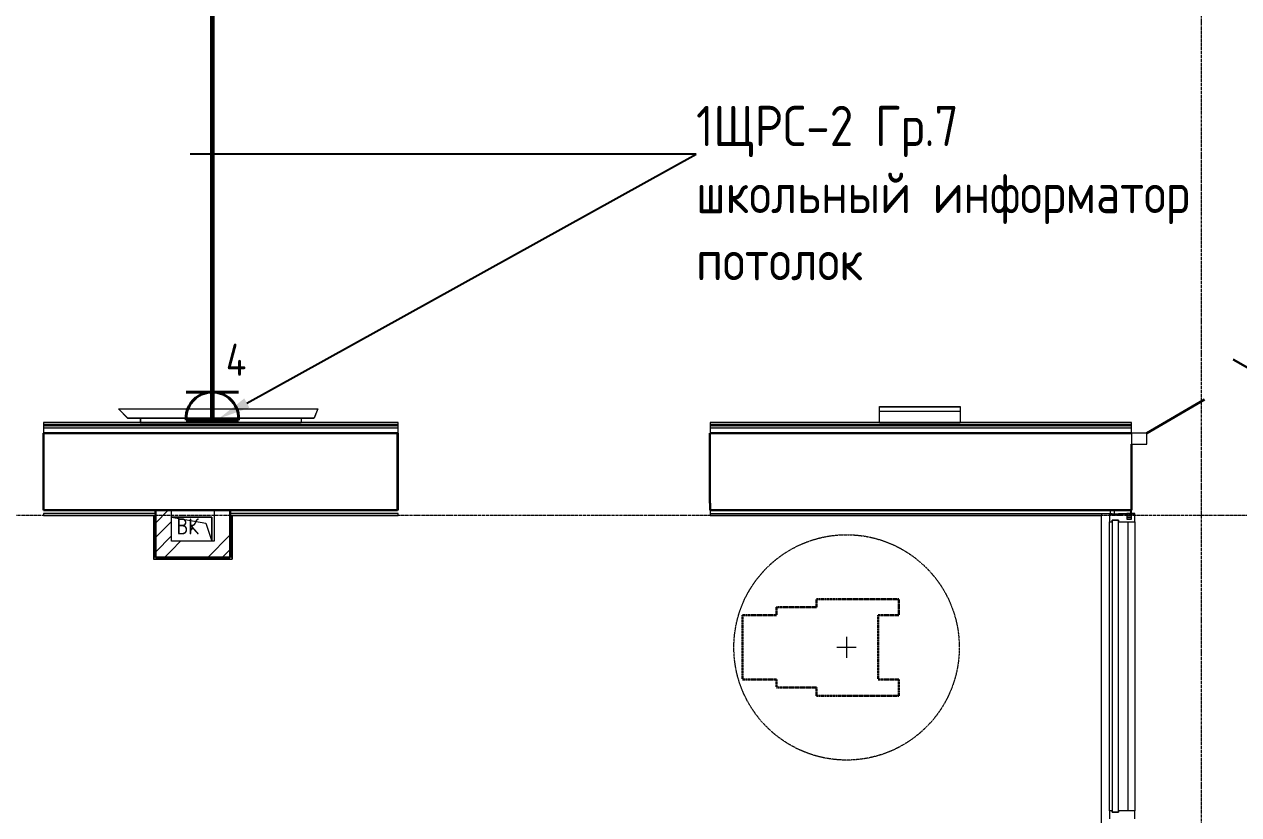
# Model space of a CAD drawing. Header units: millimetres. Extents: x -32 to 417638015, y -35 to 175284279.
# Drawn here: x 192930 to 200475, y 58202 to 63113 of the extents above; entities that cross this region are included whole.
import ezdxf
from ezdxf import colors
from ezdxf.entities.mleader import LeaderData, LeaderLine
from ezdxf.math import Vec2, Vec3

# ---------------------------------------------------------------- set-up
doc = ezdxf.new("R2010")
doc.units = ezdxf.units.MM
doc.linetypes.add('200_ШТРИХ__ш1_п0_6_', pattern=[1.6, 1, -0.6])
doc.linetypes.add('ADSK_Линия сетки', pattern=[25, 20, -2.5, 0, -2.5])
for name, color, linetype, lineweight in [('_ЭМ_гофра', 5, 'Continuous', 60), ('_ЭМ_ТХобщее_слой', 7, 'Continuous', 30), ('Аннотация', 7, 'Continuous', 18), ('Витраж', 7, 'Continuous', 9), ('Двери', 7, 'Continuous', 9), ('Мебель', 7, 'Continuous', 18), ('Обобщенные модели', 7, 'Continuous', 18), ('Оси', 253, 'Continuous', 9), ('Панели витража', 7, 'Continuous', 9), ('Перекрытие', 7, 'Continuous', 18), ('Стены внутренние', 7, 'Continuous', 18), ('Стены несущие', 7, 'Continuous', 30), ('Стены отделка', 7, 'Continuous', 30), ('Стены штриховка', 7, 'Continuous', 9), ('ТХ', 5, 'Continuous', 0), ('ШТРИХОВКА', 252, 'Continuous', 15), ('ЭМ', 5, 'Continuous', 40), ('ЭОМ_Кабель Быт. розеток', 5, 'Continuous', 30)]:
    doc.layers.add(name, color=color, linetype=linetype, lineweight=lineweight)
doc.layers.add('_ЭМ_Надписи', color=7, linetype='Continuous')
doc.layers.add('ЭОМ_Лотки рабочие', color=5, linetype='Continuous')
doc.styles.add('GOST Common_5', font='GOST_Common.ttf', dxfattribs={"width": 0.9, "height": 200})
doc.styles.add('ЭОМ', font='isocpeur.ttf', dxfattribs={"width": 0.85, "height": 250})
pattern_1 = [(45, (-31496.66, 188.9), (-269.4077, 269.4077), []), (45, (-31406.86, 188.9), (-269.4077, 269.4077), []), (45, (-31317.06, 188.9), (-269.4077, 269.4077), []), (45, (-31227.26, 188.9), (-269.4077, 269.4077), [])]

# ---------------------------------------------------------------- blocks, each defined once
blk = doc.blocks.new('ТХ 1 этаж.')
at = {"layer": 'ТХ', "color": 252, "true_color": 0x939598}
for p, q in [((31370.1, 7532.7), (31370.1, 7502.7)), ((32370.1, 7502.7), (31370.1, 7502.7)), ((32370.1, 7532.7), (32370.1, 7502.7))]:
    blk.add_line(p, q, dxfattribs=at)
for points in [[(31233.5, 7589.3), (32473.5, 7589.3), (32450.1, 7532.7)], [(31233.5, 7589.3), (31290.1, 7532.7), (32450.1, 7532.7)], [(36462.9, 7572.7), (35962.9, 7572.7)]]:
    blk.add_lwpolyline(points, dxfattribs=at)
blk.add_lwpolyline([(36462.9, 7602.7), (36462.9, 7502.7), (35962.9, 7502.7), (35962.9, 7602.7)], close=True, dxfattribs=at)
blk = doc.blocks.new('1 этаж')
at = {"layer": 'Стены внутренние', "lineweight": 9}
h = blk.add_hatch(dxfattribs=at)
h.set_pattern_fill('FP_12', color=8, style=0, pattern_type=2)
h.set_pattern_definition([(0, (557.2, 188.9), (406.4, 101.6), [33.528, -271.272, 33.528, -271.272, -1625.6]), (0, (557.2, 188.9), (406.4, 101.6), [-609.6, 33.528, -576.072, 33.528, -271.272, -711.2]), (0, (557.2, 188.9), (406.4, 101.6), [-1524, 33.528, -169.672, 33.528, -474.472]), (120, (709.6, 239.7), (-291.18818, 301.15272), [33.528, -271.272, 33.528, -271.272, -1625.6]), (120, (709.6, 239.7), (-291.18818, 301.15272), [-609.6, 33.528, -576.072, 33.528, -271.272, -711.2]), (120, (709.6, 239.7), (-291.18818, 301.15272), [-1524, 33.528, -169.672, 33.528, -474.472]), (240, (760.4, 442.9), (-115.21182, -402.75272), [33.528, -271.272, 33.528, -271.272, -1625.6]), (240, (760.4, 442.9), (-115.21182, -402.75272), [-609.6, 33.528, -576.072, 33.528, -271.272, -711.2]), (240, (760.4, 442.9), (-115.21182, -402.75272), [-1524, 33.528, -169.672, 33.528, -474.472])])
h.paths.add_polyline_path([(39466.201, 9024.111), (39466.201, 9039.111), (38271.201, 9039.111), (38271.201, 9024.111), (39210.158, 9024.111)])
h.paths.add_polyline_path([(32876.642, 9024.111), (36671.201, 9024.111), (36671.201, 9039.111), (32191.201, 9039.111), (32191.201, 9024.111)])
h.paths.add_polyline_path([(40496.201, 9024.111), (40623.331, 9024.111), (40623.331, 9039.111), (40496.201, 9039.111)])
h.paths.add_polyline_path([(13876.094, 9024.111), (14200.201, 9024.111), (14200.201, 9039.111), (10503.201, 9039.111), (10503.201, 9024.111), (11764.922, 9024.111)])
h.paths.add_polyline_path([(15800.201, 9024.111), (22012.317, 9024.111), (22012.317, 9039.111), (15800.201, 9039.111)])
h.paths.add_polyline_path([(8900.486, 9024.111), (8903.201, 9024.111), (8903.201, 9039.111), (8121.287, 9039.111), (8121.287, 9024.111), (8598.164, 9024.111)])
h.paths.add_polyline_path([(25487.54, 9024.111), (26114.735, 9024.111), (26114.735, 9039.111), (23912.317, 9039.111), (23912.317, 9024.111), (25375.995, 9024.111)])
h.paths.add_polyline_path([(30671.201, 9024.111), (30671.201, 9039.111), (28054.735, 9039.111), (28054.735, 9024.111), (30237.677, 9024.111)])
h = blk.add_hatch(dxfattribs=at)
h.set_pattern_fill('ANSI34', color=8, scale=20, style=0)
h.set_pattern_definition(pattern_1)
h.paths.add_polyline_path([(24707.201, 8514.111), (24607.201, 8514.111), (24607.201, 8221.544), (24707.201, 8221.544)])
h = blk.add_hatch(dxfattribs=at)
h.set_pattern_fill('ANSI34', color=8, scale=20, style=0)
h.set_pattern_definition(pattern_1)
h.paths.add_polyline_path([(25072.201, 8221.544), (25072.201, 8514.111), (24972.201, 8514.111), (24972.201, 8321.544), (24707.201, 8321.544), (24707.201, 8221.544)])
h = blk.add_hatch(dxfattribs=at)
h.set_pattern_fill('FP_8', color=8, style=0, pattern_type=2)
h.set_pattern_definition([(45, (557.2, 188.9), (-106.066, 106.066), []), (135, (557.2, 188.9), (-106.066, -106.066), [])])
h.paths.add_polyline_path([(30591.201, 2787.133), (30666.201, 2787.133), (30666.201, 2828.122), (30566.201, 2827.133), (30566.201, 2787.133)])
h.paths.add_polyline_path([(30641.781, 8493.122), (30641.781, 8494.111), (30666.201, 8494.111), (30666.201, 8514.111), (30566.201, 8514.111), (30566.201, 8493.122), (30591.201, 8493.122)])
at = {"layer": 'Витраж', "color": 8, "lineweight": 18}
for p, q in [((30551.201, 8493.122), (30534.201, 8493.122)), ((30534.201, 8493.122), (30534.201, 8443.122)), ((30551.201, 8483.122), (30551.201, 8493.122)), ((30591.201, 8483.122), (30551.201, 8483.122)), ((30551.201, 8453.122), (30591.201, 8453.122)), ((30551.201, 8443.122), (30551.201, 8453.122)), ((30691.201, 8493.122), (30591.201, 8493.122)), ((30591.201, 8493.122), (30591.201, 8483.122)), ((30591.201, 8453.122), (30591.201, 8443.122)), ((30691.201, 8443.122), (30691.201, 8493.122)), ((30534.201, 8443.122), (30551.201, 8443.122)), ((30591.201, 8443.122), (30691.201, 8443.122))]:
    blk.add_line(p, q, dxfattribs=at)
at = {"layer": 'Витраж', "color": 8}
for p, q in [((30534.201, 6648.122), (30534.201, 8443.122)), ((30651.201, 6648.122), (30651.201, 8443.122))]:
    blk.add_line(p, q, dxfattribs=at)
at = {"layer": 'Витраж', "color": 8, "lineweight": 18, "extrusion": (0, 0, -1)}
for p, q in [((30551.201, 6648.122), (30534.201, 6648.122)), ((30534.201, 6648.122), (30534.201, 6598.122)), ((30551.201, 6638.122), (30551.201, 6648.122)), ((30691.201, 6648.122), (30591.201, 6648.122)), ((30591.201, 6648.122), (30591.201, 6638.122)), ((30691.201, 6598.122), (30691.201, 6648.122)), ((30591.201, 6638.122), (30551.201, 6638.122))]:
    blk.add_line(p, q, dxfattribs=at)
at = {"layer": 'Двери', "color": 8, "lineweight": 30}
for p, q in [((32096.201, 8994.111), (31303.787, 9451.611)), ((30766.201, 8994.111), (31125.601, 9201.611))]:
    blk.add_line(p, q, dxfattribs=at)
at = {"layer": 'Двери', "color": 8}
for p, q in [((30671.201, 8994.111), (30671.201, 8924.111)), ((30766.201, 8994.111), (30671.201, 8994.111)), ((30766.201, 8924.111), (30766.201, 8994.111)), ((30671.201, 8924.111), (30766.201, 8924.111))]:
    blk.add_line(p, q, dxfattribs=at)
at = {"layer": 'Мебель', "color": 8, "linetype": '200_ШТРИХ__ш1_п0_6_', "lineweight": 30}
for p, q in [((28715.368, 7962.392), (28715.368, 7912.392)), ((29226.567, 7962.392), (28715.368, 7962.392)), ((29226.567, 7962.392), (29226.567, 7862.392)), ((28465.368, 7862.392), (28255.368, 7862.392)), ((28255.368, 7862.392), (28255.368, 7462.392)), ((28465.368, 7862.392), (28465.368, 7912.392)), ((28715.368, 7912.392), (28465.368, 7912.392)), ((29096.567, 7862.392), (29226.567, 7862.392)), ((29096.567, 7862.392), (29096.567, 7462.392)), ((28465.368, 7462.392), (28255.368, 7462.392)), ((28465.368, 7462.392), (28465.368, 7412.392)), ((28715.368, 7412.392), (28465.368, 7412.392)), ((28715.368, 7362.392), (28715.368, 7412.392)), ((29096.567, 7462.392), (29226.567, 7462.392)), ((29226.567, 7462.392), (29226.567, 7362.392)), ((29226.567, 7362.392), (28715.368, 7362.392))]:
    blk.add_line(p, q, dxfattribs=at)
at = {"layer": 'Мебель', "color": 8}
for p, q in [((28901.201, 7727.392), (28901.201, 7597.392)), ((28961.567, 7662.392), (28841.567, 7662.392))]:
    blk.add_line(p, q, dxfattribs=at)
at = {"layer": 'Мебель', "color": 8, "linetype": '200_ШТРИХ__ш1_п0_6_', "lineweight": 9}
blk.add_circle((28901.201, 7662.392), 700, dxfattribs=at)
at = {"layer": 'Обобщенные модели', "color": 8}
for p, q in [((24707.201, 8471.544), (24957.201, 8471.544)), ((24707.201, 8471.544), (24919.701, 8434.044)), ((24957.201, 8471.544), (24707.201, 8471.544)), ((24957.201, 8471.544), (24957.201, 8321.544)), ((24957.201, 8321.544), (24957.201, 8471.544)), ((24919.701, 8434.044), (24957.201, 8321.544))]:
    blk.add_line(p, q, dxfattribs=at)
for start, end in [(90, 270), (105, 180), (210, 270), (270, 90), (330, 75)]:
    blk.add_arc((24832.201, 8396.544), 2.5, start, end, dxfattribs=at)
at = {"layer": 'Оси', "color": 8, "linetype": 'ADSK_Линия сетки'}
for p, q in [((31106.766, -4162.595), (31106.766, 44411.9)), ((-9557.528, 8483.902), (56672.201, 8483.902))]:
    blk.add_line(p, q, dxfattribs=at)
at = {"layer": 'Панели витража', "color": 8, "lineweight": 18}
for p, q in [((30551.201, 8453.122), (30551.201, 6638.122)), ((30591.201, 8453.122), (30551.201, 8453.122)), ((30591.201, 6638.122), (30591.201, 8453.122)), ((30551.201, 6638.122), (30591.201, 6638.122))]:
    blk.add_line(p, q, dxfattribs=at)
at = {"layer": 'Перекрытие', "color": 8}
for p, q in [((26114.735, 8994.111), (26114.735, 8514.111)), ((26114.735, 8514.111), (26111.735, 8514.111)), ((30484.201, 2847.133), (30484.201, 8482.111)), ((30691.201, 8443.122), (30691.201, 6648.122))]:
    blk.add_line(p, q, dxfattribs=at)
at = {"layer": 'Стены несущие', "color": 8}
for p, q in [((23912.201, 8994.111), (23912.201, 8514.111)), ((26111.735, 8994.111), (23912.201, 8994.111)), ((26111.735, 8514.111), (26111.735, 8994.111)), ((28051.735, 8994.111), (30671.201, 8994.111)), ((28051.735, 8994.111), (28051.735, 8559.111)), ((30671.201, 8514.111), (30671.201, 8924.111)), ((28051.735, 8559.111), (28054.735, 8559.111)), ((28054.735, 8559.111), (28054.735, 8514.111)), ((23912.201, 8514.111), (26111.735, 8514.111)), ((24607.201, 8514.111), (24607.201, 8221.544)), ((25072.201, 8514.111), (25072.201, 8221.544)), ((30671.201, 8514.111), (28054.735, 8514.111)), ((24607.201, 8221.544), (25072.201, 8221.544))]:
    blk.add_line(p, q, dxfattribs=at)
at = {"layer": 'Стены отделка', "color": 8, "lineweight": 9}
for p, q in [((23912.317, 9059.111), (23912.317, 8994.111)), ((26114.735, 9059.111), (23912.317, 9059.111)), ((26114.735, 8994.111), (26114.735, 9059.111)), ((28054.735, 9059.111), (28054.735, 8994.111)), ((30671.201, 9059.111), (28054.735, 9059.111)), ((30671.201, 8994.111), (30671.201, 9059.111)), ((26111.735, 8994.111), (26114.735, 8994.111)), ((24607.201, 8494.111), (23912.201, 8494.111)), ((23912.201, 8494.111), (23912.201, 8482.111)), ((23912.201, 8482.111), (24595.201, 8482.111)), ((24595.201, 8482.111), (24595.201, 8211.544)), ((24707.201, 8321.544), (24707.201, 8514.111)), ((24972.201, 8514.111), (24972.201, 8321.544)), ((26114.735, 8494.111), (25072.201, 8494.111)), ((25084.201, 8482.111), (26114.735, 8482.111)), ((25084.201, 8482.111), (25084.201, 8209.787)), ((26114.735, 8482.111), (26114.735, 8494.111)), ((28054.735, 8514.111), (28054.735, 8482.111)), ((28054.735, 8482.111), (30486.201, 8482.111)), ((30486.201, 8494.111), (30541.201, 8494.111)), ((30486.201, 8482.111), (30486.201, 8494.111)), ((30541.201, 8494.111), (30541.201, 8493.122)), ((30541.201, 8493.122), (30691.201, 8493.122)), ((30641.781, 8494.111), (30641.781, 8459.111)), ((30641.781, 8459.111), (30671.201, 8459.111)), ((30671.201, 8459.111), (30671.201, 8514.111)), ((30691.201, 8494.111), (30671.201, 8494.111)), ((30691.201, 8493.122), (30691.201, 8494.111)), ((24972.201, 8321.544), (24707.201, 8321.544)), ((24597.201, 8209.544), (25084.201, 8209.787))]:
    blk.add_line(p, q, dxfattribs=at)
at = {"layer": 'Стены штриховка', "color": 8}
for p, q in [((26114.735, 9048.111), (23912.317, 9048.111)), ((26114.735, 9039.111), (23912.317, 9039.111)), ((26114.735, 9024.111), (23912.317, 9024.111)), ((30671.201, 9048.111), (28054.735, 9048.111)), ((30671.201, 9039.111), (28054.735, 9039.111)), ((30671.201, 9024.111), (28054.735, 9024.111)), ((23912.201, 8484.111), (24597.201, 8484.111)), ((24597.201, 8484.111), (24597.201, 8211.544)), ((25082.201, 8484.111), (26114.735, 8484.111)), ((25082.201, 8484.111), (25082.201, 8211.544)), ((28054.735, 8494.111), (30486.201, 8494.111)), ((28054.735, 8484.111), (30486.201, 8484.111)), ((30541.201, 8494.111), (30541.201, 8514.111)), ((30566.201, 8493.122), (30566.201, 8514.111)), ((30671.201, 8494.111), (30641.781, 8494.111)), ((30641.781, 8479.111), (30671.201, 8479.111)), ((30641.781, 8470.111), (30671.201, 8470.111)), ((30666.201, 8493.122), (30666.201, 8514.111)), ((24595.201, 8211.544), (24595.201, 8209.544)), ((24595.201, 8209.544), (24597.201, 8209.544)), ((24597.201, 8211.544), (25082.201, 8211.544)), ((24607.201, 8221.544), (24607.201, 8223.544)), ((24609.201, 8221.544), (24607.201, 8221.544))]:
    blk.add_line(p, q, dxfattribs=at)
at = {"layer": 'ЭОМ_Лотки рабочие'}
blk.add_blockref('ТХ 1 этаж.', (-6856.492, 1554.379), dxfattribs=at)
at = {"layer": 'Аннотация', "color": 8, "style": 'GOST Common_5', "width": 0.9}
blk.add_text('ВК', height=100, dxfattribs=at).set_placement((24738.991, 8364.435))
blk = doc.blocks.new('_ЭМ_ТХ2_1этаж')
at = {"layer": 'ТХ', "color": 252, "true_color": 0x939598}
for p, q in [((142518, -61660.8), (142518, -61690.8)), ((143518, -61690.8), (142518, -61690.8)), ((143518, -61660.8), (143518, -61690.8))]:
    blk.add_line(p, q, dxfattribs=at)
for points in [[(142381.4, -61604.2), (143621.4, -61604.2), (143598, -61660.8)], [(142381.4, -61604.2), (142438, -61660.8), (143598, -61660.8)], [(147610.8, -61620.8), (147110.8, -61620.8)]]:
    blk.add_lwpolyline(points, dxfattribs=at)
blk.add_lwpolyline([(147610.8, -61590.8), (147610.8, -61690.8), (147110.8, -61690.8), (147110.8, -61590.8)], close=True, dxfattribs=at)
blk = doc.blocks.new('Блок 4 розетки бытов.')
at = {"layer": 'ЭМ', "color": 5}
for p, q in [((0, 0), (0, 326)), ((-162.7, 173.5), (162.7, 173.5)), ((-162.7, 0), (162.7, 0))]:
    blk.add_line(p, q, dxfattribs=at)
blk.add_arc((0, 10.5), 163.1, 356.31959, 183.68041, dxfattribs=at)
at = {"layer": 'ЭОМ_Кабель Быт. розеток', "color": 7, "insert": (83.8, 474.4), "char_height": 200, "attachment_point": 1, "style": 'ЭОМ'}
blk.add_mtext_dynamic_manual_height_columns('4', width=202.095, gutter_width=1250, heights=[0], dxfattribs=at)

msp = doc.modelspace()

# ---------------------------------------------------------------- linework, layer by layer
at = {"layer": '_ЭМ_гофра', "linetype": 'ByBlock'}
msp.add_lwpolyline([(194098.4, 60655.2), (194098.4, 63885.8)], dxfattribs=at)

# ---------------------------------------------------------------- block references
at = {"layer": '_ЭМ_ТХобщее_слой', "lineweight": 50}
msp.add_blockref('_ЭМ_ТХ2_1этаж', (51133.1, 122328.2), dxfattribs=at)
at = {"layer": 'ШТРИХОВКА'}
msp.add_blockref('1 этаж', (169137.4, 51579.3), dxfattribs=at)
at = {"layer": 'ЭОМ_Кабель Быт. розеток'}
msp.add_blockref('Блок 4 розетки бытов.', (194098.4, 60654.2), dxfattribs=at)

# ---------------------------------------------------------------- leaders
at = {"layer": '_ЭМ_Надписи', "color": 7, "ltscale": 5}
ml = msp.add_multileader_mtext('Standard', dxfattribs=at)
ml.set_content('{\\fGOST Common|b0|i0|c204|p34;\\W0.9;\\C256;1ЩРС-2\\fISOCPEUR|b0|i0|c204|p34;\\W0.85; Гр.7\\P\\pxql;школьный информатор\\P\\fGOST Common|b0|i0|c204|p34;\\W0.9;потолок}', color=1, style='ЭОМ')
ml.set_leader_properties()
ml.build(insert=Vec2(0, 0))
ml.multileader.update_dxf_attribs({"text_left_attachment_type": 6, "text_right_attachment_type": 6, "dogleg_length": 0, "arrow_head_size": 200})
ctx = ml.context
ctx.base_point, ctx.char_height, ctx.arrow_head_size, ctx.landing_gap_size, ctx.plane_origin = Vec3(197103.9, 62305.9, -64.3), 250, 200, 0, Vec3(169827, 75915.3, -64.3)
ctx.left_attachment, ctx.right_attachment = 6, 6
notes = []
notes.append((ctx, [(0, (1, 1, 0), (197103.9, 62305.9, -64.3), (1, 0), 0, [(0, [(194138.1, 60662.6, -64.3)], 0, [])])]))
ctx.mtext.insert, ctx.mtext.width, ctx.mtext.defined_height, ctx.mtext.flow_direction = Vec3(197103.9, 62605.9, -64.3), 3113.025, 545.6, 5
ml = msp.add_multileader_mtext('Standard', dxfattribs=at)
ml.set_content('{\\fGOST Common|b0|i0|c204|p34;\\W0.9;\\C256;1ЩРС-2\\fISOCPEUR|b0|i0|c204|p34;\\W0.85; Гр.3\\P\\pxql;Ноутбук}', color=1, style='ЭОМ')
ml.set_leader_properties()
ml.build(insert=Vec2(0, 0))
ml.multileader.update_dxf_attribs({"text_left_attachment_type": 6, "text_right_attachment_type": 6, "dogleg_length": 0, "arrow_head_size": 200})
ctx = ml.context
ctx.base_point, ctx.char_height, ctx.arrow_head_size, ctx.landing_gap_size, ctx.plane_origin = Vec3(192352.9, 56812.7, -64.3), 250, 200, 0, Vec3(167740.8, 67605.3, -64.3)
ctx.left_attachment, ctx.right_attachment = 6, 6
notes.append((ctx, [(0, (1, 1, 0), (192352.9, 56812.7, -64.3), (1, 0), 0, [(0, [(190283.6, 58957.4, -64.3)], 0, [])])]))
ctx.mtext.insert, ctx.mtext.width, ctx.mtext.defined_height, ctx.mtext.flow_direction = Vec3(192352.9, 57137.7, -64.3), 2073.809, 545.6, 5
for ctx, leaders in notes:
    for number, flags, end, landing, length, lines in leaders:
        leader = LeaderData()
        leader.index, (leader.has_last_leader_line, leader.has_dogleg_vector, leader.attachment_direction) = number, flags
        leader.last_leader_point, leader.dogleg_vector, leader.dogleg_length = Vec3(end), Vec3(landing), length
        for number, points, colour, breaks in lines:
            line = LeaderLine()
            line.index, line.vertices, line.color, line.breaks = number, Vec3.list(points), colors.encode_raw_color(colour), breaks
            leader.lines.append(line)
        ctx.leaders.append(leader)

doc.saveas('drawing.dxf')
